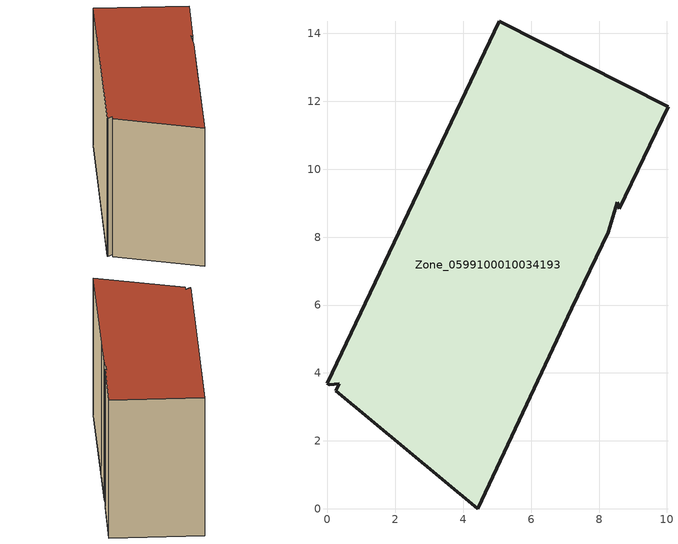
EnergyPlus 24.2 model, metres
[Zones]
Zone_0599100010034193
 floor ground (C_G): 0,3.69 5.06,14.36 10.03,11.84 8.6,8.84 8.54,9.03 8.26,8.14 7.19,5.9 4.43,0 0.25,3.48 0.35,3.68 0.05,3.65 z0
 wall outside (C_F): 7.19,5.9 8.26,8.14 8.54,9.03 8.6,8.84 10.03,11.84 5.06,14.36 0,3.69 0.05,3.65 0.35,3.68 0.25,3.48 4.43,0 7.19,5.9 z0:9.52
 roof outside (C_R): 8.54,9.03 8.6,8.84 10.03,11.84 5.06,14.36 0,3.69 0.05,3.65 0.35,3.68 0.25,3.48 4.43,0 7.19,5.9 8.26,8.14 z9.52
[BUILDING]
Pand.0599100010034193: North Axis=0; Terrain=City; Loads Convergence Tolerance Value=0.04; Temperature Convergence Tolerance Value=0.4; Solar Distribution=FullExterior; Maximum Number of Warmup Days=25; Minimum Number of Warmup Days=1
[Site:Location]
Rotterdam.The.Hague.AP_ZH_NLD Design_Conditions: Latitude=51.96; Longitude=4.45; Time Zone=1; Elevation=-4.5
[SITE:GROUNDTEMPERATURE:BUILDINGSURFACE]
18, 18, 18, 18, 18, 18, 18, 18, 18, 18, 18, 18
[MATERIAL] Thermal Absorptance=0.9; Solar Absorptance=0.7; Visible Absorptance=0.7
Name | Roughness | Thickness | Conductivity | Density | Specific Heat
G.TI.1946 | MediumSmooth | 0.15 | 1 | 540 | 1210
F.TI.1946 | Rough | 0.3 | 0.857143 | 1920 | 840
R.TI.1946 | MediumRough | 0.2 | 0.1 | 1500 | 1000
[CONSTRUCTION]
C_G: G.TI.1946
C_F: F.TI.1946
C_R: R.TI.1946
[ZONE]
Zone_0599100010034193: Type=1; Multiplier=1; Ceiling Height=Autocalculate; Volume=Autocalculate; Floor Area=autocalculate; Part of Total Floor Area=Yes
[ZONEINFILTRATION:DESIGNFLOWRATE]
Infil_Zone_0599100010034193: Zone or ZoneList or Space or SpaceList=Zone_0599100010034193; Schedule=AlwaysOn; Design Flow Rate Calculation Method=Flow/Area; Flow Rate per Floor Area=0.003; Constant Term Coefficient=1; Temperature Term Coefficient=0; Velocity Term Coefficient=0; Velocity Squared Term Coefficient=0
[HVACTEMPLATE:ZONE:IDEALLOADSAIRSYSTEM]
Zone_0599100010034193: Maximum Heating Supply Air Temperature=50; Minimum Cooling Supply Air Temperature=13; Maximum Heating Supply Air Humidity Ratio=0.0156; Minimum Cooling Supply Air Humidity Ratio=0.0077; Heating Limit=NoLimit; Cooling Limit=NoLimit; Dehumidification Control Type=ConstantSensibleHeatRatio; Cooling Sensible Heat Ratio=0.7; Dehumidification Setpoint=60; Humidification Control Type=None; Humidification Setpoint=30; Outdoor Air Method=None; Outdoor Air Flow Rate per Person=0.00944; Outdoor Air Flow Rate per Zone Floor Area=0; Outdoor Air Flow Rate per Zone=0; Demand Controlled Ventilation Type=None; Outdoor Air Economizer Type=NoEconomizer; Heat Recovery Type=None; Sensible Heat Recovery Effectiveness=0.7; Latent Heat Recovery Effectiveness=0.65
[ZONECONTROL:THERMOSTAT]
ThermostatControl_Zone_0599100010034193: Zone or ZoneList=Zone_0599100010034193; Control Type Schedule=DualSetpointControlType; Control 1=Thermostat_Zone_0599100010034193; Temperature Difference Between Cutout And Setpoint=0
[THERMOSTATSETPOINT:DUALSETPOINT]
Thermostat_Zone_0599100010034193: Heating Setpoint Temperature Schedule=HeatingSetpoint_Zone_0599100010034193; Cooling Setpoint Temperature Schedule=CoolingSetpoint_Zone_0599100010034193
[SCHEDULE:COMPACT]
HeatingSetpoint_Zone_0599100010034193: Through: 12/31, For: AllDays, Until: 24:00, 21
CoolingSetpoint_Zone_0599100010034193: Through: 12/31, For: AllDays, Until: 24:00, 24
DualSetpointControlType: Through: 12/31, For: AllDays, Until: 24:00, 4
AlwaysOn: Through: 12/31, For: AllDays, Until: 24:00, 1
